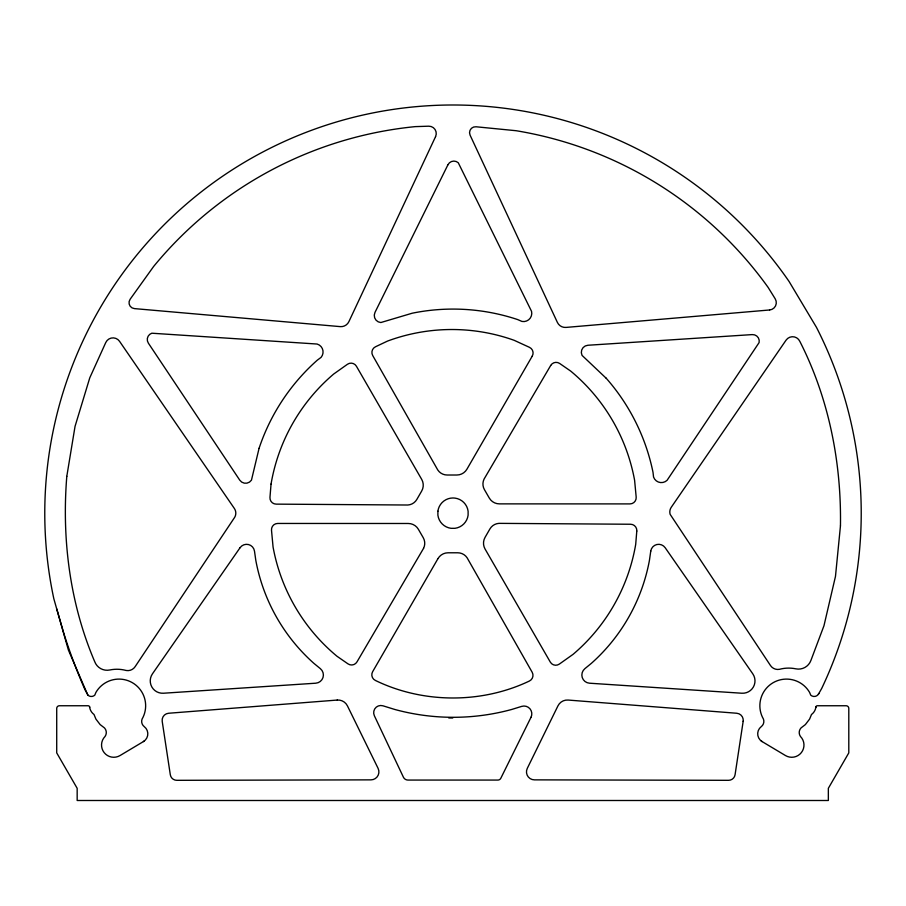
<?xml version="1.0" encoding="UTF-8"?>
<svg xmlns="http://www.w3.org/2000/svg" width="906" height="906" viewBox="0 0 906 906"><rect width="100%" height="100%" fill="white"/><g stroke="black" fill="none" stroke-linecap="round" stroke-linejoin="round"><path stroke-width="1.36" d="M144.247 741.085L120.056 755.536A12.231 12.231 0 0 1 105.073 736.442A6.75 6.75 0 0 0 104.484 727.926L100.147 724.596L95.911 719.081L94.02 714.494A11.031 11.031 0 0 1 89.683 707.439L89.592 706.805A1.574 1.574 0 0 0 88.097 705.751L59.388 705.751A2.673 2.673 0 0 0 56.716 708.424L56.716 752.886L77.169 788.311L77.169 800.496L828.344 800.496L828.344 788.311L848.797 752.886L848.797 708.424A2.673 2.673 0 0 0 846.125 705.751L817.416 705.751A1.574 1.574 0 0 0 815.921 706.805L815.842 707.439A11.031 11.031 0 0 1 811.504 714.494L809.602 719.081L805.366 724.596L801.029 727.926A6.75 6.75 0 0 0 800.44 736.442A12.231 12.231 0 0 1 785.457 755.536L761.267 741.085M815.842 707.439L815.921 706.827M818.831 693.486L817.948 694.823A5.096 5.096 0 0 1 810.723 695.129L809.602 692.422A26.659 26.659 0 0 0 773.192 682.66A26.659 26.659 0 0 0 763.43 719.07A6.546 6.546 0 0 1 761.267 726.623A9.026 9.026 0 0 0 762.093 741.572M448.764 717.96L452.762 718.005M818.412 694.234L821.719 688.401A408.232 408.232 0 0 0 816.453 327.326L789.081 281.483A408.232 408.232 0 0 0 53.816 598.685L68.392 650.055L87.803 695.049M605.797 377.881L582.048 355.39A7.033 7.033 0 0 1 587.903 345.254L752.229 334.597A6.602 6.602 0 0 1 759.115 342.559L667.088 480.305A8.267 8.267 0 0 1 653.554 477.032L653.022 472.4A204.11 204.11 0 0 0 605.831 377.813M56.716 608.889L63.918 633.702A555.287 555.287 0 0 0 72.276 658.152L75.311 666.204A555.287 555.287 0 0 0 85.164 690.089L88.154 695.378A5.096 5.096 0 0 0 94.79 695.129L95.911 692.422A26.659 26.659 0 0 1 132.321 682.66A26.659 26.659 0 0 1 142.083 719.07A6.546 6.546 0 0 0 144.247 726.623A9.026 9.026 0 0 1 143.42 741.572M89.603 706.827L89.683 707.439M66.795 476.386C61.721 539.229 69.853 603.509 94.734 661.708A13.205 13.205 0 0 0 109.773 669.987A35.3 35.3 0 0 1 126.161 670.474A8.8 8.8 0 0 0 135.107 666.703L234.416 517.711A8.256 8.256 0 0 0 235.458 515.491L235.651 514.699A8.256 8.256 0 0 0 234.348 508.447L119.547 341.313A7.939 7.939 0 0 0 105.764 342.536L89.773 377.825L75.051 426.352L66.795 476.386M437.892 511.222L437.892 515.197A15.232 15.232 0 0 0 451.007 528.311L454.993 528.311A15.232 15.232 0 0 0 468.108 515.197L468.108 511.222A15.232 15.232 0 0 0 454.993 498.107L453 497.972A15.232 15.232 0 0 0 437.892 511.222M271.053 484.042L269.965 497.36A6.263 6.263 0 0 0 276.171 504.132L407.813 505.016A11.234 11.234 0 0 0 416.851 499.421L421.698 491.018A11.653 11.653 0 0 0 421.698 479.376L356.42 366.239A6.217 6.217 0 0 0 347.44 364.28L333.691 374.031A185.073 185.073 0 0 0 271.053 484.042M636.793 531.029L635.706 544.336A185.073 185.073 0 0 1 573.068 654.347L559.319 664.098A6.217 6.217 0 0 1 550.338 662.139L485.061 549.013A11.653 11.653 0 0 1 485.061 537.36L489.908 528.957A11.234 11.234 0 0 1 498.946 523.362L630.587 524.246A6.263 6.263 0 0 1 636.793 531.029M840.451 525.91L835.479 576.375L823.962 625.763L810.87 660.553A13.205 13.205 0 0 1 795.819 668.832A35.3 35.3 0 0 0 779.432 669.319A8.8 8.8 0 0 1 770.496 665.548L670.146 514.336A8.256 8.256 0 0 1 671.244 507.303L786.057 340.169A7.939 7.939 0 0 1 799.839 341.381C828.797 398.244 841.481 462.32 840.451 525.91M650.746 551.176L649.443 560.293A182.219 182.219 0 0 1 591.358 663.351L584.846 668.685A8.199 8.199 0 0 0 589.489 683.203L741.81 693.226A12.367 12.367 0 0 0 752.784 673.826L665.197 547.745A7.973 7.973 0 0 0 650.746 551.176M743.169 721.323L735.072 774.732A6.557 6.557 0 0 1 728.56 780.315L534.415 779.862A7.973 7.973 0 0 1 527.281 768.379L557.949 705.865A10.442 10.442 0 0 1 568.13 700.055L736.759 713.249A7.033 7.033 0 0 1 743.169 721.323M259.071 448.323L251.46 480.146A7.033 7.033 0 0 1 239.75 480.146L148.369 343.159A6.602 6.602 0 0 1 151.812 333.215L317.123 344.042A8.267 8.267 0 0 1 321.052 357.394L317.304 360.169A204.11 204.11 0 0 0 259.071 448.323M435.571 136.625L348.889 321.653A8.698 8.698 0 0 1 340.26 326.624L134.416 308.606A5.912 5.912 0 0 1 130.124 299.263L153.624 266.477A387.666 387.666 0 0 1 415.299 126.625L428.685 126.194A7.327 7.327 0 0 1 435.571 136.625M447.938 164.767L374.993 312.4A7.033 7.033 0 0 0 380.848 322.536L412.207 313.216A204.11 204.11 0 0 1 517.677 319.58L521.947 321.437A8.267 8.267 0 0 0 531.55 311.358L458.277 162.774A6.602 6.602 0 0 0 447.938 164.767M531.018 717.28L500.825 778.231A3.296 3.296 0 0 1 497.87 780.066L407.994 780.066A5.096 5.096 0 0 1 403.385 777.144L374.359 715.74A7.18 7.18 0 0 1 382.966 705.808L394.756 709.455A222.015 222.015 0 0 0 511.743 709.455L521.72 706.374A7.803 7.803 0 0 1 531.018 717.28M532.264 356.103L466.93 469.195A11.653 11.653 0 0 1 456.839 475.016L447.134 475.016A11.234 11.234 0 0 1 437.779 469.988L372.717 355.548A6.263 6.263 0 0 1 375.48 346.783L387.553 341.064A185.073 185.073 0 0 1 514.155 340.305L529.466 347.338A6.217 6.217 0 0 1 532.264 356.103M437.972 558.606L372.638 671.697A6.217 6.217 0 0 0 375.424 680.463C423.057 703.634 481.618 703.826 529.41 681.018A6.263 6.263 0 0 0 532.173 672.263L467.122 557.813A11.234 11.234 0 0 0 457.757 552.785L448.062 552.785A11.653 11.653 0 0 0 437.972 558.606M423.566 548.334L356.987 661.89A6.263 6.263 0 0 1 348.017 663.883L337.032 656.284A185.073 185.073 0 0 1 273.068 547.031L271.506 530.248A6.217 6.217 0 0 1 277.7 523.453L408.312 523.487A11.653 11.653 0 0 1 418.391 529.308L423.249 537.711A11.234 11.234 0 0 1 423.566 548.334M550.701 365.458L484.11 479.014A11.234 11.234 0 0 0 484.438 489.648L489.285 498.04A11.653 11.653 0 0 0 499.376 503.872L629.987 503.906A6.217 6.217 0 0 0 636.182 497.111L634.608 480.327A185.073 185.073 0 0 0 570.655 371.064L559.67 363.476A6.263 6.263 0 0 0 550.701 365.458M240.045 547.745L152.457 673.826A12.367 12.367 0 0 0 163.431 693.226L315.752 683.203A8.199 8.199 0 0 0 320.396 668.685L313.884 663.351A182.219 182.219 0 0 1 255.798 560.293L254.495 551.176A7.973 7.973 0 0 0 240.045 547.745M769.602 309.977L566.024 327.417A8.698 8.698 0 0 1 557.394 322.423L470.089 135.153A5.912 5.912 0 0 1 476.024 126.772L516.171 130.724A387.666 387.666 0 0 1 768.129 287.417L775.196 298.799A7.327 7.327 0 0 1 769.602 309.977M337.247 700.055L168.618 713.249A7.033 7.033 0 0 0 162.208 721.323L170.305 774.732A6.557 6.557 0 0 0 176.806 780.315L370.962 779.862A7.973 7.973 0 0 0 378.096 768.379L347.428 705.865A10.442 10.442 0 0 0 337.247 700.055"/></g></svg>
